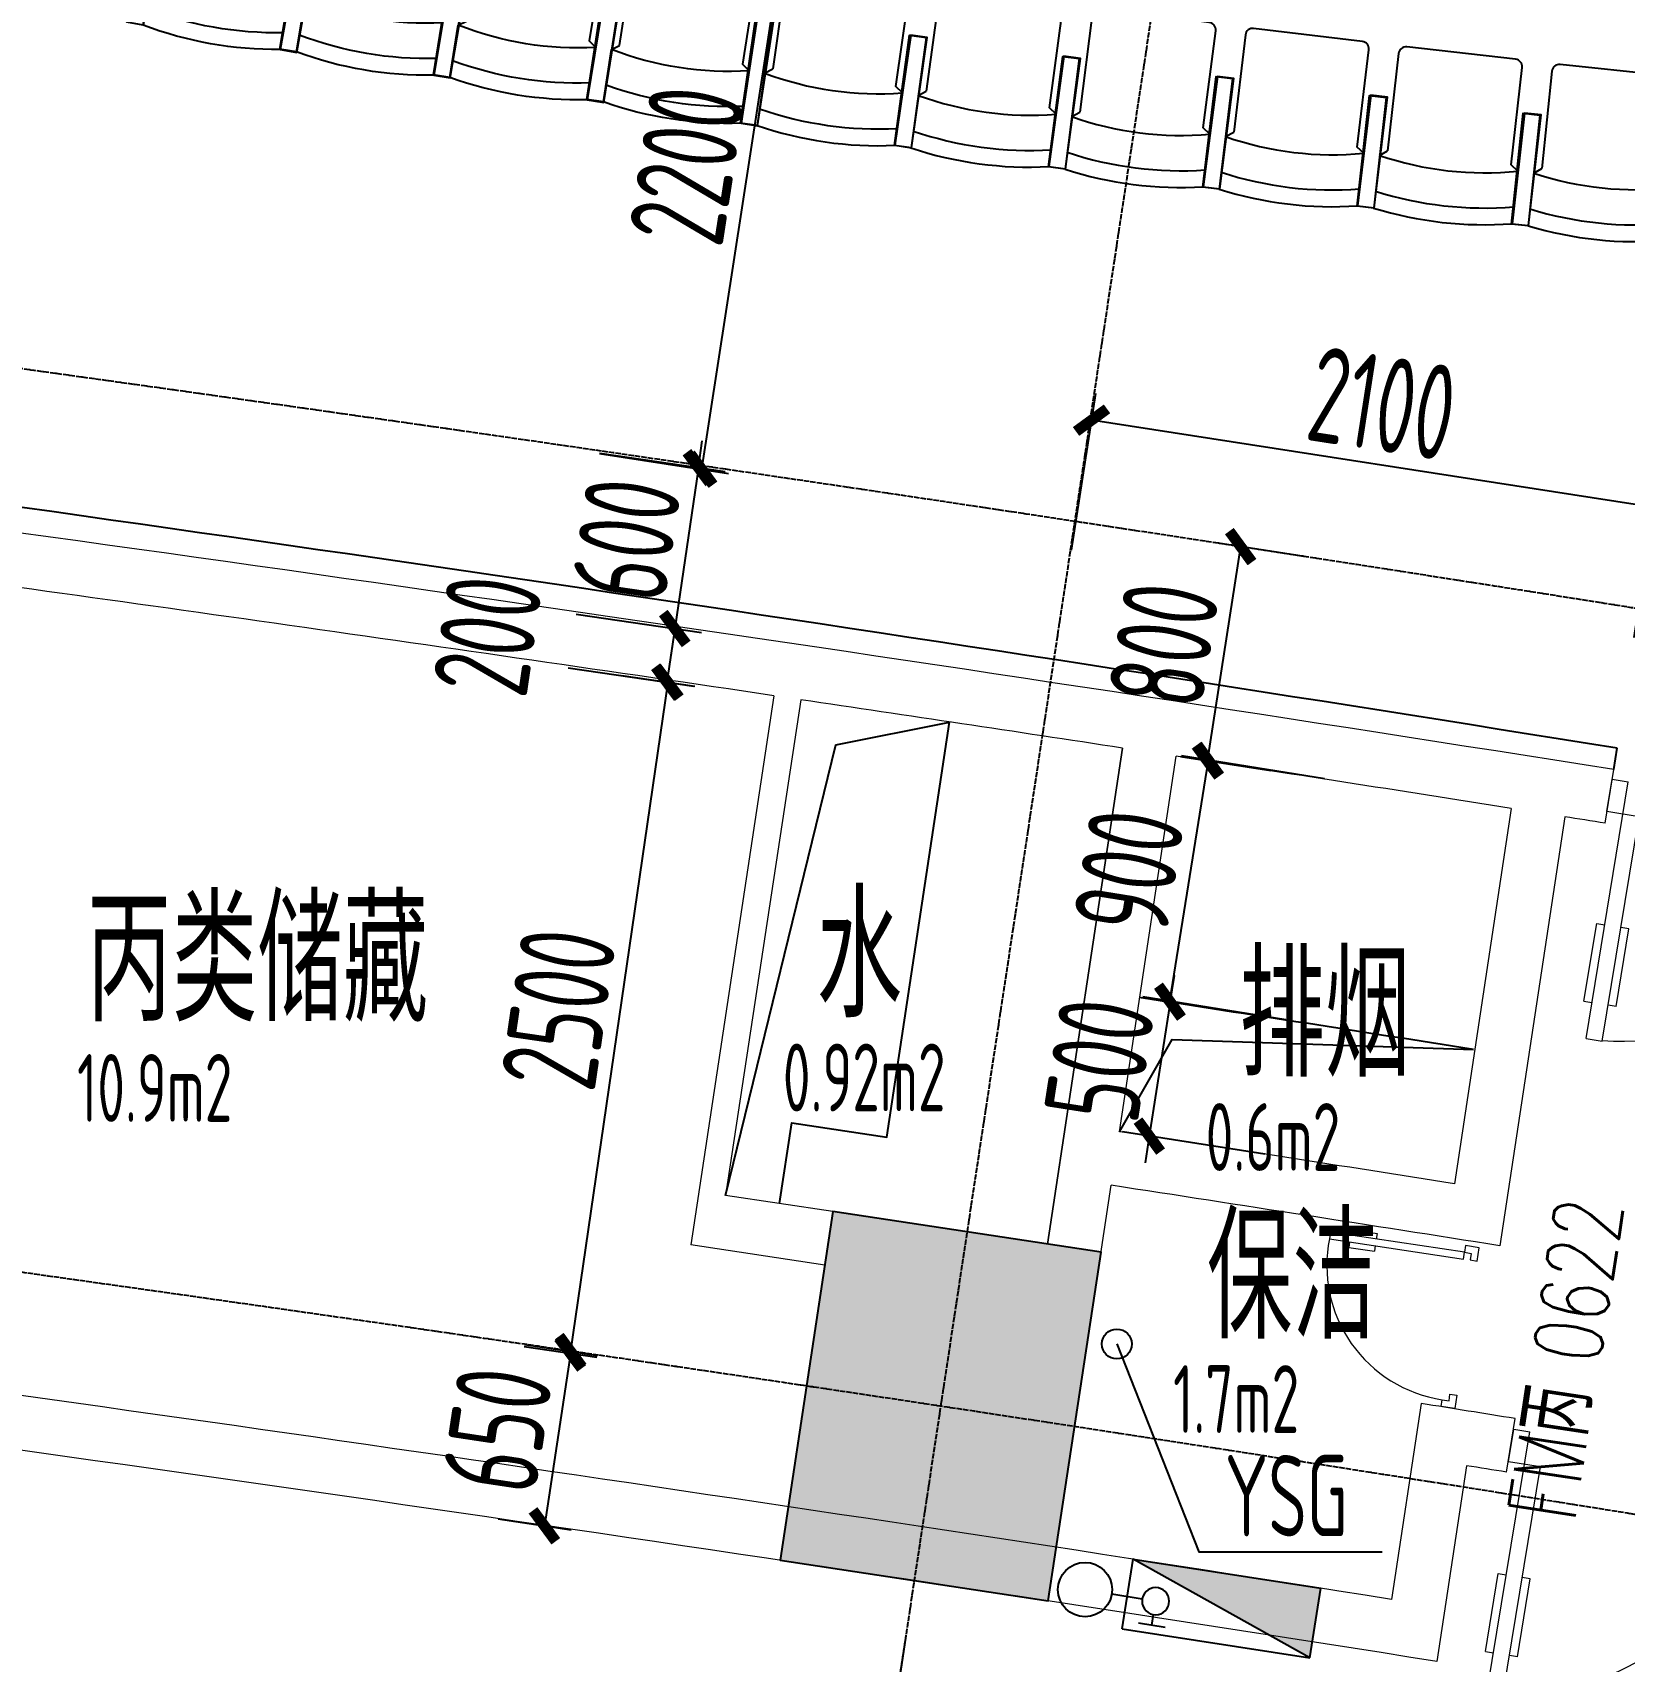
# Model space of a CAD drawing. Header units: millimetres. Extents: x 11515858 to 24947533, y -12784974 to -6116114.
# Drawn here: x 11820442 to 11826310, y -6397714 to -6391707 of the extents above; entities that cross this region are included whole.
import ezdxf
from ezdxf.enums import TextEntityAlignment as Align

# ---------------------------------------------------------------- set-up
doc = ezdxf.new("R2010")
doc.units = ezdxf.units.MM
doc.header["$LTSCALE"] = 10
for name, pattern in [('A2-RG-AXIS$0$CENTER', [2, 1.25, -0.25, 0.25, -0.25]), ('A2-RG-AXIS$0$DOTE', [2.42, 2, -0.2, 0.02, -0.2]), ('A2-RI-F2$0$HIDDEN2', [0.1875, 0.125, -0.0625])]:
    doc.linetypes.add(name, pattern=pattern)
for name, color, linetype in [('A2-RB-F2$0$$34$A-DIMS-100', 1, 'Continuous'), ('A2-RB-F2$0$A-DIMS-100', 1, 'Continuous'), ('A2-RD-F2$0$A-FURN-FIXT', 9, 'Continuous'), ('A2-RD-F2$0$A-STRS', 50, 'Continuous'), ('A2-RG-AXIS$0$A-GRID', 1, 'A2-RG-AXIS$0$CENTER'), ('A2-RI-F2$0$0P-FE-FH-P', 41, 'A2-RI-F2$0$YJdef_FE-FH_LINE_F'), ('A2-RI-F2$0$0P-FE-FH-V', 141, 'Continuous'), ('A2-RI-F2$0$0P-FE-HY', 141, 'Continuous'), ('A2-RI-F2$0$A-FIRE', 30, 'Continuous'), ('A2-RI-F2$0$A-HOLE', 2, 'Continuous'), ('A2-RI-F2$0$A-ROOF-DRAN', 175, 'Continuous'), ('A2-RI-F2$0$A-STRS', 50, 'Continuous'), ('A2-RI-F2$0$A-SYMB-AREA', 4, 'Continuous'), ('A2-RI-F2$0$A-SYMB-DOOR', 4, 'Continuous'), ('A2-RI-F2$0$A-SYMB-NAME', 4, 'Continuous'), ('A2-RI-F2$0$A-SYMB-VOID', 35, 'Continuous'), ('A2-RI-F2$0$an-door', 2, 'Continuous'), ('A2-RI-F2$0$WINDOW_TEXT', 7, 'Continuous'), ('A2-RS-F2$0$A-HATH-GRAY', 8, 'Continuous'), ('A2-RS-F2$0$A-WALL-CONC', 6, 'Continuous')]:
    doc.layers.add(name, color=color, linetype=linetype)
for name, color, linetype, lineweight in [('A2-RI-F2$0$$1$A-WALL', 7, 'Continuous', 5), ('A2-RI-F2$0$A-DOOR', 32, 'Continuous', 5), ('A2-RI-F2$0$A-FLOR-STRS', 2, 'Continuous', 5), ('A2-RI-F2$0$A-WALL', 7, 'Continuous', 5)]:
    doc.layers.add(name, color=color, linetype=linetype, lineweight=lineweight)
doc.styles.add('A2-RB-F2$0$$0$XD2008', font='hzs.shx', dxfattribs={"width": 0.7, "bigfont": 'hztxt.shx'})
doc.styles.add('A2-RB-F2$0$XD2008', font='hzs.shx', dxfattribs={"width": 0.7, "bigfont": 'hztxt.shx'})
doc.styles.add('A2-RI-F2$0$ECADI', font='hzs.shx', dxfattribs={"width": 0.7, "bigfont": 'hztxt.shx'})
doc.styles.add('A2-RI-F2$0$ECADI-TXT', font='simplex.shx', dxfattribs={"bigfont": 'hztxt.shx'})
doc.styles.add('A2-RI-F2$0$hz1', font='hzs.shx', dxfattribs={"width": 0.75, "bigfont": 'hztxt.shx'})
doc.styles.add('A2-RI-F2$0$SIMPLEX', font='simplex.shx', dxfattribs={"width": 0.7})
doc.linetypes.add('A2-RI-F2$0$YJdef_FE-FH_LINE_F', pattern='A,4,-0.2,["F",A2-RI-F2$0$hz1,S=0.2,R=0,X=-0.1,Y=-0.1],-0.1', length=4.3)
doc.dimstyles.new('A2-RB-F2$0$$0$XD100$0', dxfattribs={"dimscale": 100, "dimtxt": 3.5, "dimasz": 1, "dimexe": 1, "dimexo": 2, "dimgap": 0.5, "dimtad": 1, "dimdec": 0, "dimdsep": 46, "dimtxsty": 'A2-RB-F2$0$$0$XD2008', "dimblk1": 'A2-RB-F2$0$$20$_ArchTick', "dimblk2": 'A2-RB-F2$0$$20$_ArchTick', "dimsah": 1, "dimcen": 2.5, "dimclrt": 4, "dimaunit": 1, "dimadec": 0, "dimazin": 0, "dimtfac": 1, "dimtdec": 0, "dimtix": 1, "dimtmove": 2, "dimatfit": 3, "dimfxl": 0, "dimtolj": 1, "dimtzin": 0, "dimarcsym": 0})
doc.dimstyles.new('A2-RB-F2$0$XD100$0', dxfattribs={"dimscale": 100, "dimtxt": 3.5, "dimasz": 1, "dimexe": 1, "dimexo": 2, "dimgap": 0.5, "dimtad": 1, "dimdec": 0, "dimdsep": 46, "dimtxsty": 'A2-RB-F2$0$XD2008', "dimblk1": 'A2-RB-F2$0$_ArchTick', "dimblk2": 'A2-RB-F2$0$_ArchTick', "dimsah": 1, "dimcen": 2.5, "dimclrt": 4, "dimaunit": 1, "dimadec": 0, "dimazin": 0, "dimtfac": 1, "dimtdec": 0, "dimtix": 1, "dimtmove": 1, "dimatfit": 3, "dimfxl": 0, "dimtolj": 1, "dimtzin": 0, "dimarcsym": 0})

# ---------------------------------------------------------------- blocks, each defined once
blk = doc.blocks.new('A2-RB-F2$0$$20$_ArchTick')
at = {"color": 0, "linetype": 'ByBlock', "const_width": 0.4}
blk.add_lwpolyline([(-0.5, -0.5), (0.5, 0.5)], dxfattribs=at)
blk = doc.blocks.new('*D327')
at = {"layer": 'A2-RB-F2$0$$34$A-DIMS-100', "color": 0, "lineweight": -2, "transparency": 16777216}
for p, q in [((11822867.9, -6391085.5), (11823342.8, -6391158.8)), ((11822908.4, -6393317.7), (11823244, -6391143.5)), ((11822532.3, -6393259.7), (11823007.2, -6393333))]:
    blk.add_line(p, q, dxfattribs=at)
at = {"layer": 'Defpoints', "color": 0, "transparency": 16777216}
for p in [(11822670.2, -6391055), (11823244, -6391143.5), (11822334.6, -6393229.1)]:
    blk.add_point(p, dxfattribs=at)
at = {"layer": 'A2-RB-F2$0$$34$A-DIMS-100', "color": 0, "lineweight": -2, "transparency": 16777216, "xscale": 100, "yscale": 100, "zscale": 100}
for p, rotation in [((11823244, -6391143.5), 81.22532202779152), ((11822908.4, -6393317.7), 261.2253220277915)]:
    blk.add_blockref('A2-RB-F2$0$$20$_ArchTick', p, dxfattribs=dict(at, rotation=rotation))
at = {"layer": 'A2-RB-F2$0$$34$A-DIMS-100', "color": 4, "transparency": 16777216, "insert": (11822853.8, -6392196.3), "char_height": 350, "attachment_point": 5, "rotation": 81.22532, "style": 'A2-RB-F2$0$$0$XD2008'}
blk.add_mtext('\\A1;2200', dxfattribs=at)
blk = doc.blocks.new('*D328')
at = {"layer": 'A2-RB-F2$0$$34$A-DIMS-100', "color": 0, "lineweight": -2, "transparency": 16777216}
for p, q in [((11822532.5, -6393258.2), (11822995.1, -6393326)), ((11822896.2, -6393311.5), (11822910.7, -6393212.6)), ((11822896.2, -6393311.5), (11822809.1, -6393904.8)), ((11822445.5, -6393851.4), (11822908.1, -6393919.3)), ((11822809.1, -6393904.8), (11822794.6, -6394003.7))]:
    blk.add_line(p, q, dxfattribs=at)
at = {"layer": 'Defpoints', "color": 0, "transparency": 16777216}
for p in [(11822334.6, -6393229.1), (11822247.6, -6393822.4), (11822809.1, -6393904.8)]:
    blk.add_point(p, dxfattribs=at)
at = {"layer": 'A2-RB-F2$0$$34$A-DIMS-100', "color": 0, "lineweight": -2, "transparency": 16777216, "xscale": 100, "yscale": 100, "zscale": 100}
for p, rotation in [((11822896.2, -6393311.5), 261.6549824691124), ((11822809.1, -6393904.8), 81.65498246911244)]:
    blk.add_blockref('A2-RB-F2$0$$20$_ArchTick', p, dxfattribs=dict(at, rotation=rotation))
at = {"layer": 'A2-RB-F2$0$$34$A-DIMS-100', "color": 4, "transparency": 16777216, "insert": (11822630, -6393575.5), "char_height": 350, "attachment_point": 5, "rotation": 81.65498, "style": 'A2-RB-F2$0$$0$XD2008'}
blk.add_mtext('\\A1;600', dxfattribs=at)
blk = doc.blocks.new('*D329')
at = {"layer": 'A2-RB-F2$0$$34$A-DIMS-100', "color": 0, "lineweight": -2, "transparency": 16777216}
for p, q in [((11822445.4, -6393851.6), (11822908, -6393919.7)), ((11822809.1, -6393905.1), (11822780, -6394103)), ((11822416.3, -6394049.4), (11822878.9, -6394117.5))]:
    blk.add_line(p, q, dxfattribs=at)
at = {"layer": 'Defpoints', "color": 0, "transparency": 16777216}
for p in [(11822247.6, -6393822.4), (11822218.4, -6394020.2), (11822780, -6394103)]:
    blk.add_point(p, dxfattribs=at)
at = {"layer": 'A2-RB-F2$0$$34$A-DIMS-100', "color": 0, "lineweight": -2, "transparency": 16777216, "xscale": 100, "yscale": 100, "zscale": 100}
for p, rotation in [((11822809.1, -6393905.1), 81.61956860206185), ((11822780, -6394103), 261.6195686020619)]:
    blk.add_blockref('A2-RB-F2$0$$20$_ArchTick', p, dxfattribs=dict(at, rotation=rotation))
at = {"layer": 'A2-RB-F2$0$$34$A-DIMS-100', "color": 4, "transparency": 16777216, "insert": (11822119, -6393930.1), "char_height": 350, "attachment_point": 5, "rotation": 81.61957, "style": 'A2-RB-F2$0$$0$XD2008'}
blk.add_mtext('\\A1;200', dxfattribs=at)
blk = doc.blocks.new('*D330')
at = {"layer": 'A2-RB-F2$0$$34$A-DIMS-100', "color": 0, "lineweight": -2, "transparency": 16777216}
for p, q in [((11822783.7, -6394102.9), (11822423.5, -6396576.8)), ((11822614.2, -6394078.2), (11822882.7, -6394117.3)), ((11822253.9, -6396552.1), (11822522.4, -6396591.2))]:
    blk.add_line(p, q, dxfattribs=at)
at = {"layer": 'Defpoints', "color": 0, "transparency": 16777216}
for p in [(11822416.3, -6394049.4), (11822056, -6396523.3), (11822423.5, -6396576.8)]:
    blk.add_point(p, dxfattribs=at)
at = {"layer": 'A2-RB-F2$0$$34$A-DIMS-100', "color": 0, "lineweight": -2, "transparency": 16777216, "xscale": 100, "yscale": 100, "zscale": 100}
for p, rotation in [((11822783.7, -6394102.9), 81.71456871249389), ((11822423.5, -6396576.8), 261.7145687124939)]:
    blk.add_blockref('A2-RB-F2$0$$20$_ArchTick', p, dxfattribs=dict(at, rotation=rotation))
at = {"layer": 'A2-RB-F2$0$$34$A-DIMS-100', "color": 4, "transparency": 16777216, "insert": (11822380.9, -6395307.4), "char_height": 350, "attachment_point": 5, "rotation": 81.71457, "style": 'A2-RB-F2$0$$0$XD2008'}
blk.add_mtext('\\A1;2500', dxfattribs=at)
blk = doc.blocks.new('A2-RB-F2$0$_ArchTick')
at = {"color": 0, "linetype": 'ByBlock', "const_width": 0.4}
blk.add_lwpolyline([(-0.5, -0.5), (0.5, 0.5)], dxfattribs=at)
blk = doc.blocks.new('*D331')
at = {"layer": 'A2-RB-F2$0$A-DIMS-100', "color": 0, "lineweight": -2, "transparency": 16777216}
for p, q in [((11822255, -6396545.2), (11822524.4, -6396585.8)), ((11822425.5, -6396570.9), (11822328.6, -6397213.7)), ((11822158.1, -6397188), (11822427.5, -6397228.6))]:
    blk.add_line(p, q, dxfattribs=at)
at = {"layer": 'Defpoints', "color": 0, "transparency": 16777216}
for p in [(11822057.2, -6396515.4), (11821960.3, -6397158.1), (11822328.6, -6397213.7)]:
    blk.add_point(p, dxfattribs=at)
at = {"layer": 'A2-RB-F2$0$A-DIMS-100', "color": 0, "lineweight": -2, "transparency": 16777216, "xscale": 100, "yscale": 100, "zscale": 100}
for p, rotation in [((11822425.5, -6396570.9), 81.42685275386451), ((11822328.6, -6397213.7), 261.4268527538645)]:
    blk.add_blockref('A2-RB-F2$0$_ArchTick', p, dxfattribs=dict(at, rotation=rotation))
at = {"layer": 'A2-RB-F2$0$A-DIMS-100', "color": 4, "transparency": 16777216, "insert": (11822154.6, -6396858.8), "char_height": 350, "attachment_point": 5, "rotation": 81.42685, "style": 'A2-RB-F2$0$XD2008'}
blk.add_mtext('\\A1;650', dxfattribs=at)
blk = doc.blocks.new('*D684')
at = {"layer": 'A2-RB-F2$0$$34$A-DIMS-100', "color": 0, "lineweight": -2, "transparency": 16777216}
for p, q in [((11824633.9, -6395279.3), (11824776.6, -6394390.7)), ((11825204.7, -6394459.4), (11824677.9, -6394374.8)), ((11825062.1, -6395348), (11824535.2, -6395263.4))]:
    blk.add_line(p, q, dxfattribs=at)
at = {"layer": 'Defpoints', "color": 0, "transparency": 16777216}
for p in [(11824776.6, -6394390.7), (11825402.2, -6394491.1), (11825259.5, -6395379.7)]:
    blk.add_point(p, dxfattribs=at)
at = {"layer": 'A2-RB-F2$0$$34$A-DIMS-100', "color": 0, "lineweight": -2, "transparency": 16777216, "xscale": 100, "yscale": 100, "zscale": 100}
for p, rotation in [((11824776.6, -6394390.7), 80.8780395264371), ((11824633.9, -6395279.3), 260.8780395264371)]:
    blk.add_blockref('A2-RB-F2$0$$20$_ArchTick', p, dxfattribs=dict(at, rotation=rotation))
at = {"layer": 'A2-RB-F2$0$$34$A-DIMS-100', "color": 4, "transparency": 16777216, "insert": (11824483.1, -6394799.3), "char_height": 350, "attachment_point": 5, "rotation": 80.87804, "style": 'A2-RB-F2$0$$0$XD2008'}
blk.add_mtext('\\A1;900', dxfattribs=at)
blk = doc.blocks.new('*D685')
at = {"layer": 'A2-RB-F2$0$$34$A-DIMS-100', "color": 0, "lineweight": -2, "transparency": 16777216}
for p, q in [((11824772.9, -6394393.5), (11824895.5, -6393602.9)), ((11825129.5, -6393639.2), (11824796.7, -6393587.6)), ((11825006.9, -6394429.7), (11824674.1, -6394378.1))]:
    blk.add_line(p, q, dxfattribs=at)
at = {"layer": 'Defpoints', "color": 0, "transparency": 16777216}
for p in [(11824895.5, -6393602.9), (11825327.2, -6393669.9), (11825204.6, -6394460.4)]:
    blk.add_point(p, dxfattribs=at)
at = {"layer": 'A2-RB-F2$0$$34$A-DIMS-100', "color": 0, "lineweight": -2, "transparency": 16777216, "xscale": 100, "yscale": 100, "zscale": 100}
for p, rotation in [((11824895.5, -6393602.9), 81.18560929628919), ((11824772.9, -6394393.5), 261.1856092962892)]:
    blk.add_blockref('A2-RB-F2$0$$20$_ArchTick', p, dxfattribs=dict(at, rotation=rotation))
at = {"layer": 'A2-RB-F2$0$$34$A-DIMS-100', "color": 4, "transparency": 16777216, "insert": (11824611.9, -6393963.7), "char_height": 350, "attachment_point": 5, "rotation": 81.18561, "style": 'A2-RB-F2$0$$0$XD2008'}
blk.add_mtext('\\A1;800', dxfattribs=at)
blk = doc.blocks.new('*D686')
at = {"layer": 'A2-RB-F2$0$$34$A-DIMS-100', "color": 0, "lineweight": -2, "transparency": 16777216}
for p, q in [((11823661, -6397619.2), (11823549.9, -6398351.8)), ((11825589, -6397911.4), (11825477.9, -6398644.1)), ((11825492.9, -6398545.2), (11823564.9, -6398253))]:
    blk.add_line(p, q, dxfattribs=at)
at = {"layer": 'Defpoints', "color": 0, "transparency": 16777216}
for p in [(11823690.9, -6397421.4), (11825618.9, -6397713.7), (11823564.9, -6398253)]:
    blk.add_point(p, dxfattribs=at)
at = {"layer": 'A2-RB-F2$0$$34$A-DIMS-100', "color": 0, "lineweight": -2, "transparency": 16777216, "xscale": 100, "yscale": 100, "zscale": 100}
for p, rotation in [((11823564.9, -6398253), 171.3801980706322), ((11825492.9, -6398545.2), 351.3801980706322)]:
    blk.add_blockref('A2-RB-F2$0$$20$_ArchTick', p, dxfattribs=dict(at, rotation=rotation))
at = {"layer": 'A2-RB-F2$0$$34$A-DIMS-100', "color": 4, "transparency": 16777216, "insert": (11824562.6, -6398176.6), "char_height": 350, "attachment_point": 5, "rotation": 351.3802, "style": 'A2-RB-F2$0$$0$XD2008'}
blk.add_mtext('\\A1;1950', dxfattribs=at)
blk = doc.blocks.new('*D688')
at = {"layer": 'A2-RB-F2$0$$34$A-DIMS-100', "color": 0, "lineweight": -2, "transparency": 16777216}
for p, q in [((11825589, -6397911.4), (11825478, -6398644)), ((11825737.3, -6397933.9), (11825626.3, -6398666.5)), ((11825493, -6398545.1), (11825394.1, -6398530.2)), ((11825493, -6398545.1), (11825641.3, -6398567.6)), ((11825641.3, -6398567.6), (11825740.2, -6398582.6))]:
    blk.add_line(p, q, dxfattribs=at)
at = {"layer": 'Defpoints', "color": 0, "transparency": 16777216}
for p in [(11825618.9, -6397713.7), (11825767.2, -6397736.2), (11825641.3, -6398567.6)]:
    blk.add_point(p, dxfattribs=at)
at = {"layer": 'A2-RB-F2$0$$34$A-DIMS-100', "color": 0, "lineweight": -2, "transparency": 16777216, "xscale": 100, "yscale": 100, "zscale": 100}
for p, rotation in [((11825493, -6398545.1), 351.3853323590894), ((11825641.3, -6398567.6), 171.3853323590894)]:
    blk.add_blockref('A2-RB-F2$0$$20$_ArchTick', p, dxfattribs=dict(at, rotation=rotation))
at = {"layer": 'A2-RB-F2$0$$34$A-DIMS-100', "color": 4, "transparency": 16777216, "insert": (11825600.8, -6398333.9), "char_height": 350, "attachment_point": 5, "rotation": 351.38533, "style": 'A2-RB-F2$0$$0$XD2008'}
blk.add_mtext('\\A1;150', dxfattribs=at)
blk = doc.blocks.new('*D690')
at = {"layer": 'A2-RB-F2$0$$34$A-DIMS-100', "color": 0, "lineweight": -2, "transparency": 16777216}
for p, q in [((11824635.6, -6395282.6), (11824650.9, -6395183.8)), ((11825061.9, -6395349), (11824536.8, -6395267.2)), ((11824635.6, -6395282.6), (11824558.6, -6395776.6)), ((11824985, -6395843), (11824459.8, -6395761.2)), ((11824558.6, -6395776.6), (11824543.2, -6395875.4))]:
    blk.add_line(p, q, dxfattribs=at)
at = {"layer": 'Defpoints', "color": 0, "transparency": 16777216}
for p in [(11825259.5, -6395379.7), (11824558.6, -6395776.6), (11825182.6, -6395873.8)]:
    blk.add_point(p, dxfattribs=at)
at = {"layer": 'A2-RB-F2$0$$34$A-DIMS-100', "color": 0, "lineweight": -2, "transparency": 16777216, "xscale": 100, "yscale": 100, "zscale": 100}
for p, rotation in [((11824635.6, -6395282.6), 261.1490172906729), ((11824558.6, -6395776.6), 81.14901729067287)]:
    blk.add_blockref('A2-RB-F2$0$$20$_ArchTick', p, dxfattribs=dict(at, rotation=rotation))
at = {"layer": 'A2-RB-F2$0$$34$A-DIMS-100', "color": 4, "transparency": 16777216, "insert": (11824374.8, -6395495), "char_height": 350, "attachment_point": 5, "rotation": 81.14902, "style": 'A2-RB-F2$0$$0$XD2008'}
blk.add_mtext('\\A1;500', dxfattribs=at)
blk = doc.blocks.new('*D116')
at = {"layer": 'A2-RB-F2$0$$34$A-DIMS-100', "color": 0, "lineweight": -2, "ltscale": 3, "transparency": 16777216}
for p, q in [((11824271.2, -6393616.5), (11824360.9, -6393037.8)), ((11826420.5, -6393458.5), (11824345.6, -6393136.7)), ((11826346.1, -6393938.3), (11826435.8, -6393359.6))]:
    blk.add_line(p, q, dxfattribs=at)
at = {"layer": 'Defpoints', "color": 0, "ltscale": 3, "transparency": 16777216}
for p in [(11824345.6, -6393136.7), (11824240.5, -6393814.1), (11826315.4, -6394135.9)]:
    blk.add_point(p, dxfattribs=at)
at = {"layer": 'A2-RB-F2$0$$34$A-DIMS-100', "color": 0, "lineweight": -2, "ltscale": 3, "transparency": 16777216, "xscale": 100, "yscale": 100, "zscale": 100}
for p, rotation in [((11824345.6, -6393136.7), 171.1841371207954), ((11826420.5, -6393458.5), 351.1841371207954)]:
    blk.add_blockref('A2-RB-F2$0$$20$_ArchTick', p, dxfattribs=dict(at, rotation=rotation))
at = {"layer": 'A2-RB-F2$0$$34$A-DIMS-100', "color": 4, "ltscale": 3, "transparency": 16777216, "insert": (11825417.5, -6393075.2), "char_height": 350, "attachment_point": 5, "rotation": 351.18414, "style": 'A2-RB-F2$0$$0$XD2008'}
blk.add_mtext('\\A1;2100', dxfattribs=at)
blk = doc.blocks.new('A2-RD-F2$0$LEC-SEAT')
for p, q in [((-21, -0.88), (-21, -8.02)), ((-21, -8.02), (-20, -8.74)), ((-20, -8.74), (-20, -21.94)), ((-2.25, -8.02), (-3.25, -8.74)), ((-3.25, -21.94), (-3.25, -8.74)), ((-19, -22.94), (-4.25, -22.94))]:
    blk.add_line(p, q)
for points in [[(-21, -0.88), (-23.25, -0.88), (-23.25, -15.88), (-21, -15.88)], [(-2.25, -0.88), (0, -0.88), (0, -15.88), (-2.25, -15.88)]]:
    blk.add_lwpolyline(points, close=True)
for centre, radius, start, end in [((-11.62, -50.6), 50.6, 79.3218, 100.6782), ((-11.62, -50.64), 48.39, 78.8293, 101.1707), ((-11.62, -50.78), 43.78, 77.6351, 102.3649), ((-19, -21.94), 1, 180, 270), ((-4.25, -21.94), 1, 270, 360)]:
    blk.add_arc(centre, radius, start, end)
blk = doc.blocks.new('A2-RD-F2')
at = {"layer": 'A2-RD-F2$0$A-STRS', "linetype": 'Continuous'}
blk.add_arc((11835499, -6308981.5), 83070, 256.115926, 266.270148, dxfattribs=at)
at = {"layer": 'A2-RD-F2$0$A-FURN-FIXT', "linetype": 'Continuous'}
for p, xscale, yscale, zscale, rotation in [((11821411.4, -6391804.2), -27.37254901960838, 27.37254901960838, 27.37254901960838, 169.9441263773487), ((11821977.1, -6391898.5), -27.3725490196083, 27.3725490196083, 27.37254901960838, 170.3741263773487), ((11822543.5, -6391988.6), -27.37254901960842, 27.37254901960842, 27.37254901960838, 170.8041263773486), ((11823110.6, -6392074.5), -27.37254901960825, 27.37254901960825, 27.37254901960838, 171.2341263773486), ((11823048.4, -6392065.3), 27.37254901960805, 27.37254901960805, 27.37254901960805, 171.8389796725835), ((11823615.9, -6392148.2), 27.37254901960839, 27.37254901960839, 27.37254901960839, 172.2689796725834), ((11824184, -6392226.9), 27.37254901960835, 27.37254901960835, 27.37254901960835, 172.6989796725835), ((11824752.7, -6392301.4), 27.3725490196079, 27.3725490196079, 27.3725490196079, 173.1289796725836), ((11825321.9, -6392371.5), 27.37254901960839, 27.37254901960839, 27.37254901960839, 173.5589796725835), ((11825891.6, -6392437.4), 27.37254901960829, 27.37254901960829, 27.37254901960829, 173.9889796725834)]:
    blk.add_blockref('A2-RD-F2$0$LEC-SEAT', p, dxfattribs=dict(at, xscale=xscale, yscale=yscale, zscale=zscale, rotation=rotation))
blk = doc.blocks.new('A2-RG-AXIS')
at = {"layer": 'A2-RG-AXIS$0$A-GRID', "linetype": 'A2-RG-AXIS$0$DOTE'}
blk.add_line((11827609, -6371560.4), (11821587.2, -6411306.8), dxfattribs=at)
for radius in [308700, 304100, 300800]:
    blk.add_arc((11778730.7, -6694178.7), radius, 75.589285, 95.407644, dxfattribs=at)
blk = doc.blocks.new('A2-RS-F2')
at = {"layer": 'A2-RS-F2$0$A-HATH-GRAY', "ltscale": 3}
h = blk.add_hatch(color=256, dxfattribs=at)
h.paths.add_polyline_path([(11780370.9, -6378132.8), (11781370.9, -6378139.6), (11781379.7, -6376839.6), (11780379.7, -6376832.8)])
h.paths.add_polyline_path([(11771295.3, -6378216.2), (11772295, -6378194.3), (11772266.5, -6376894.6), (11771266.7, -6376916.1)])
h.paths.add_polyline_path([(11789445.2, -6378310.2), (11790444.5, -6378345.7), (11790490.7, -6377046.5), (11789491.3, -6377010.6)])
h.paths.add_polyline_path([(11794061, -6377995.6), (11794659.8, -6378034.1), (11794711.1, -6377235.6), (11794112.3, -6377197.1)])
h.paths.add_polyline_path([(11762225.8, -6378560), (11763224.5, -6378509.3), (11763158.6, -6377210.6), (11762159.9, -6377261.3)])
h.paths.add_polyline_path([(11756053.8, -6378846.4), (11756851.3, -6378782.9), (11756756.1, -6377586.7), (11755958.6, -6377650.1)])
h.paths.add_polyline_path([(11801644.4, -6378461.8), (11802243.1, -6378500.3), (11802294.5, -6377701.9), (11801695.7, -6377663.4)])
h.paths.add_polyline_path([(11751557.2, -6379698.1), (11752354.6, -6379634.6), (11752219.8, -6377940), (11751422.4, -6378003.4)])
h.paths.add_polyline_path([(11807663.9, -6379405.7), (11808460.5, -6379479.9), (11808571.8, -6378285.1), (11807775.3, -6378210.6)])
h.paths.add_polyline_path([(11816584.8, -6380403.2), (11817577.3, -6380525.1), (11817735.8, -6379234.7), (11816743.2, -6379112.9)])
h.paths.add_polyline_path([(11825579.4, -6381618.6), (11826568.2, -6381768.4), (11826762.9, -6380483.1), (11825774.2, -6380333.3)])
h.paths.add_polyline_path([(11793833.2, -6381538.6), (11794432, -6381577.1), (11794483.3, -6380778.7), (11793884.5, -6380740.2)])
h.paths.add_polyline_path([(11801416.6, -6382004.6), (11802015.3, -6382043.1), (11802066.7, -6381244.7), (11801467.9, -6381206.2)])
h.paths.add_polyline_path([(11834536.4, -6383084.9), (11835520.4, -6383263), (11835752, -6381983.8), (11834767.9, -6381805.7)])
h.paths.add_polyline_path([(11843441.7, -6384836.8), (11844420.2, -6385043.1), (11844688.3, -6383771), (11843709.9, -6383564.7)])
h.paths.add_polyline_path([(11849706.8, -6386047.7), (11850486.4, -6386227.4), (11850720.8, -6385255.2), (11849941.2, -6385075.5)])
h.paths.add_polyline_path([(11756691.3, -6386871.4), (11757488.6, -6386806.1), (11757394.5, -6385611.6), (11756597, -6385675)])
h.paths.add_polyline_path([(11752175.7, -6387473.6), (11752973.2, -6387410.2), (11752838.4, -6385715.5), (11752040.9, -6385779)])
h.paths.add_polyline_path([(11854131.9, -6387106.5), (11854911.5, -6387286.2), (11855145.9, -6386314), (11854366.3, -6386134.3)])
h.paths.add_polyline_path([(11793236.4, -6390820.6), (11793835.2, -6390859), (11793886.5, -6390060.7), (11793287.7, -6390022.2)])
h.paths.add_polyline_path([(11800819.8, -6391285.9), (11801418.6, -6391324.4), (11801469.9, -6390525.9), (11800871.2, -6390487.4)])
h.paths.add_polyline_path([(11847832.2, -6393825.3), (11848611.8, -6394005), (11848846.2, -6393032.8), (11848066.6, -6392853.1)])
h.paths.add_polyline_path([(11780263.2, -6394032.4), (11781263.2, -6394039.2), (11781272, -6392739.2), (11780272, -6392732.1)])
h.paths.add_polyline_path([(11771644.2, -6394112.4), (11772644, -6394090.4), (11772615.4, -6392790.7), (11771615.7, -6392812.3)])
h.paths.add_polyline_path([(11788881, -6394200.2), (11789880.4, -6394235.7), (11789926.5, -6392936.5), (11788927.1, -6392900.6)])
h.paths.add_polyline_path([(11793008.6, -6394363.6), (11793607.4, -6394402.1), (11793658.7, -6393603.7), (11793059.9, -6393565.2)])
h.paths.add_polyline_path([(11763031, -6394439.6), (11764029.7, -6394388.9), (11763963.9, -6393090.2), (11762965.1, -6393140.9)])
h.paths.add_polyline_path([(11757322.6, -6394796.6), (11758120, -6394731.3), (11758024.9, -6393536.9), (11757227.5, -6393600.3)])
h.paths.add_polyline_path([(11800592, -6394828.7), (11801190.8, -6394867.2), (11801242.1, -6394068.8), (11800643.4, -6394030.3)])
h.paths.add_polyline_path([(11852257.4, -6394883.9), (11853037, -6395063.6), (11853271.3, -6394091.4), (11852491.7, -6393911.7)])
h.paths.add_polyline_path([(11752786.3, -6395149.5), (11753583.8, -6395086), (11753449, -6393391.4), (11752651.5, -6393454.8)])
h.paths.add_polyline_path([(11806188.5, -6395237.1), (11806985.1, -6395311.3), (11807096.4, -6394116.5), (11806299.9, -6394042)])
h.paths.add_polyline_path([(11814655.7, -6396186), (11815648.4, -6396307.3), (11815806.1, -6395016.9), (11814813.5, -6394895.6)])
h.paths.add_polyline_path([(11823197.5, -6397340.4), (11824186.2, -6397490.2), (11824381, -6396204.9), (11823392.2, -6396055.1)])
h.paths.add_polyline_path([(11831681.6, -6398728.6), (11832663, -6398920.7), (11832912.6, -6397644.9), (11831931.2, -6397452.8)])
h.paths.add_polyline_path([(11840164, -6400382.5), (11841142.5, -6400588.8), (11841410.7, -6399316.8), (11840432.2, -6399110.5)])
edge = h.paths.add_edge_path()
edge.add_arc((11772285.6, -6400549.4), 450, 0, 360)
edge = h.paths.add_edge_path()
edge.add_arc((11789151.8, -6400663.7), 450, 0, 360)
edge = h.paths.add_edge_path()
edge.add_arc((11763857, -6400855.6), 450, 0, 360)
h.paths.add_polyline_path([(11845945.9, -6401651.6), (11846725.5, -6401831.2), (11846959.8, -6400859), (11846180.2, -6400679.3)])
edge = h.paths.add_edge_path()
edge.add_arc((11797575.5, -6401083.9), 450, 0, 360)
edge = h.paths.add_edge_path()
edge.add_arc((11755440.6, -6401403.6), 450.5, 0, 360)
edge = h.paths.add_edge_path()
edge.add_arc((11805983.7, -6401745.9), 450, 0, 360)
h.paths.add_polyline_path([(11850371.1, -6402710), (11851150.7, -6402889.7), (11851385, -6401917.5), (11850605.5, -6401737.8)])
edge = h.paths.add_edge_path()
edge.add_arc((11814369.4, -6402649), 450, 0, 360)
edge = h.paths.add_edge_path()
edge.add_arc((11822725.7, -6403792.5), 450, 0, 360)
edge = h.paths.add_edge_path()
edge.add_arc((11831045.7, -6405175.5), 450, 0, 360)
edge = h.paths.add_edge_path()
edge.add_arc((11839322.6, -6406796.9), 450.5, 0, 360)
edge = h.paths.add_edge_path()
edge.add_arc((11847549.5, -6408655.2), 450.5, 0, 360)
edge = h.paths.add_edge_path()
edge.add_arc((11780719.1, -6400485.4), 450, 0, 360)
at = {"layer": 'A2-RS-F2$0$A-WALL-CONC'}
blk.add_3dface([(11823197.5, -6397340.4), (11824186.2, -6397490.2), (11824381, -6396204.9), (11823392.2, -6396055.1)], dxfattribs=at)
blk = doc.blocks.new('A2-RI-F2$0$$DorLib2D$00000011')
for p, q in [((-0.4667, 0.4709), (-0.4667, -0.0625)), ((-0.4667, 0.4709), (-0.4333, 0.4709)), ((-0.4333, 0.4709), (-0.4333, 0.0042)), ((0.4333, 0.4709), (0.4333, 0.0042)), ((0.4667, 0.4709), (0.4333, 0.4709)), ((0.4667, 0.4709), (0.4667, -0.0625)), ((-0.4833, 0.3962), (-0.4667, 0.3962)), ((-0.4167, 0.3962), (-0.4333, 0.3962)), ((0.4167, 0.3962), (0.4333, 0.3962)), ((0.4833, 0.3962), (0.4667, 0.3962)), ((-0.4833, 0.2346), (-0.4667, 0.2346)), ((-0.4167, 0.2346), (-0.4333, 0.2346)), ((0.4167, 0.2346), (0.4333, 0.2346)), ((0.4833, 0.2346), (0.4667, 0.2346)), ((-0.5, 0.0042), (-0.4333, 0.0042)), ((-0.5, 0.0042), (-0.5, -0.0625)), ((0.5, 0.0042), (0.4333, 0.0042)), ((0.5, 0.0042), (0.5, -0.0625)), ((-0.5, -0.0625), (-0.4667, -0.0625)), ((0.5, -0.0625), (0.4667, -0.0625))]:
    blk.add_line(p, q)
at = {"lineweight": 13}
for p, q in [((-0.4833, 0.3962), (-0.4833, 0.2346)), ((-0.4167, 0.3962), (-0.4167, 0.2346)), ((0.4167, 0.3962), (0.4167, 0.2346)), ((0.4833, 0.3962), (0.4833, 0.2346))]:
    blk.add_line(p, q, dxfattribs=at)
for centre, start, end in [((-0.4667, 0.0042), 0, 85.904), ((0.4667, 0.0042), 94.096, 180)]:
    blk.add_arc(centre, 0.4667, start, end, dxfattribs=at)
blk = doc.blocks.new('A2-RI-F2$0$door-doublewing')
at = {"layer": 'A2-RI-F2$0$A-DOOR', "color": 4, "xscale": -0.9999999999999998, "rotation": 180}
blk.add_blockref('A2-RI-F2$0$$DorLib2D$00000011', (0, -0.0291), dxfattribs=at)
at = {"layer": 'A2-RI-F2$0$WINDOW_TEXT', "style": 'A2-RI-F2$0$SIMPLEX', "flags": 9}
blk.add_attdef('A', text='', height=1, dxfattribs=at).set_placement((0, 1.5), align=Align.MIDDLE)
blk = doc.blocks.new('A2-RI-F2$0$5erhfh')
at = {"layer": 'A2-RI-F2$0$A-SYMB-AREA', "style": 'A2-RI-F2$0$ECADI', "width": 0.7}
blk.add_attdef('340M2', text='', height=2.5, dxfattribs=at).set_placement((0, 1.25), align=Align.MIDDLE_LEFT)
at = {"layer": 'A2-RI-F2$0$A-SYMB-NAME', "style": 'A2-RI-F2$0$ECADI', "width": 0.7}
blk.add_attdef('CHINESENAME', (-12.292, 3.087), '', height=4.5, dxfattribs=at)
blk = doc.blocks.new('A2-RI-F2$0$door-1000')
for p, q in [((0.649, 0.647), (0.708, 0.706)), ((0.708, 0.706), (0.708, 0.706)), ((0.708, 0.706), (0.767, 0.647)), ((0.679, 0.618), (0.649, 0.647)), ((0.708, 0.647), (0.679, 0.618)), ((0.738, 0.617), (0.708, 0.647)), ((0.767, 0.647), (0.738, 0.617)), ((0.059, 0.059), (0, 0)), ((0, 0), (0.059, -0.059)), ((0, 0), (0, 0)), ((0.088, 0.029), (0.059, 0.059)), ((0.059, 0), (0.088, 0.029)), ((0.088, -0.03), (0.059, 0)), ((0.059, -0.059), (0.088, -0.03)), ((0.118, 0), (0.088, -0.03)), ((0.088, -0.03), (0.677, -0.62)), ((0.706, -0.59), (0.118, 0)), ((0.505, -0.389), (0.53, -0.364)), ((0.451, -0.443), (0.476, -0.418)), ((0.618, -0.502), (0.643, -0.477)), ((0.564, -0.557), (0.589, -0.532)), ((0.677, -0.62), (0.706, -0.59))]:
    blk.add_line(p, q)
at = {"lineweight": 13}
for p, q in [((0.643, -0.477), (0.53, -0.364)), ((0.564, -0.557), (0.451, -0.443))]:
    blk.add_line(p, q, dxfattribs=at)
blk.add_arc((0.148, 0.028), 0.833, 312.035, 44.9727, dxfattribs=at)
blk = doc.blocks.new('A2-RI-F2$0$ECADI-TAG-DOOR')
blk = doc.blocks.new('A2-RI-F2$0$A$C6F954C98')
at = {"extrusion": (0, 0, -1)}
blk.add_hatch(color=256, dxfattribs=at).paths.add_polyline_path([(-260, 700), (0, 0), (0, 700)])
for p, q in [((260, 700), (0, 700)), ((0, 0), (0, 700)), ((260, 700), (0, 0)), ((260, 0), (260, 700)), ((230.7, 155.9, 0), (230.7, 55.9, 0)), ((230.7, 105.9, 0), (190.7, 105.9, 0)), ((260, 0), (0, 0))]:
    blk.add_line(p, q, dxfattribs=at)
blk.add_circle((-140.7, 105.9, 0), 50, dxfattribs=at)
blk = doc.blocks.new('A2-RI-F2$0$ysg')
at = {"layer": 'A2-RI-F2$0$A-ROOF-DRAN'}
blk.add_lwpolyline([(73089.7, -24502.9), (73391.8, -25268.7), (74067.9, -25268.7)], dxfattribs=at)
blk.add_circle((73089.7, -24502.9), 55, dxfattribs=at)
ref = blk.add_blockref('A2-RI-F2$0$5erhfh', (74716.3, -25520.9), dxfattribs=dict(at, xscale=100, yscale=100, zscale=100))
ref.add_attrib('CHINESENAME', 'YSG', (73487.1, -25212.2), dxfattribs={"layer": 'A2-RI-F2$0$A-SYMB-NAME', "height": 300, "style": 'A2-RI-F2$0$ECADI', "width": 0.7})
blk = doc.blocks.new('A2-RB-F2')
at = {"layer": 'A2-RB-F2$0$$34$A-DIMS-100'}
for p1, p2, distance, picture, middle in [((11822334.6, -6393229.1), (11822670.2, -6391055), -580.6, '*D327', (11822853.8, -6392196.3)), ((11822334.6, -6393229.1), (11822247.6, -6393822.4), 567.6, '*D328', (11822630, -6393575.5)), ((11825204.6, -6394460.4), (11825327.2, -6393669.9), 436.8, '*D685', (11824611.9, -6393963.7)), ((11822416.3, -6394049.4), (11822056, -6396523.3), 371.3, '*D330', (11822380.9, -6395307.4)), ((11825259.5, -6395379.7), (11825402.2, -6394491.1), 633.6, '*D684', (11824483.1, -6394799.3)), ((11825259.5, -6395379.7), (11825182.6, -6395873.8), -631.5, '*D690', (11824374.8, -6395495)), ((11825618.9, -6397713.7), (11823690.9, -6397421.4), 841, '*D686', (11824562.6, -6398176.6)), ((11825618.9, -6397713.7), (11825767.2, -6397736.2), -840.9, '*D688', (11825600.8, -6398333.9))]:
    dim = blk.add_aligned_dim(p1=p1, p2=p2, distance=distance, dimstyle='A2-RB-F2$0$$0$XD100$0', dxfattribs=at)
    dim.commit()
    dim.dimension.update_dxf_attribs({"geometry": picture, "text_midpoint": middle})
at = {"layer": 'A2-RB-F2$0$$34$A-DIMS-100', "ltscale": 3}
dim = blk.add_aligned_dim(p1=(11826315.4, -6394135.9), p2=(11824240.5, -6393814.1), distance=-685.5, dimstyle='A2-RB-F2$0$$0$XD100$0', dxfattribs=at)
dim.commit()
dim.dimension.update_dxf_attribs({"geometry": '*D116', "text_midpoint": (11825417.5, -6393075.2)})
at = {"layer": 'A2-RB-F2$0$$34$A-DIMS-100'}
dim = blk.add_linear_dim(base=(11822780, -6394103), p1=(11822247.6, -6393822.4), p2=(11822218.4, -6394020.2), angle=261.61957, dimstyle='A2-RB-F2$0$$0$XD100$0', dxfattribs=at)
dim.commit()
dim.dimension.update_dxf_attribs({"geometry": '*D329', "text_midpoint": (11822119, -6393930.1), "dimtype": 129})
at = {"layer": 'A2-RB-F2$0$A-DIMS-100'}
dim = blk.add_linear_dim(base=(11822328.6, -6397213.7), p1=(11822057.2, -6396515.4), p2=(11821960.3, -6397158.1), angle=261.42685, dimstyle='A2-RB-F2$0$XD100$0', dxfattribs=at)
dim.commit()
dim.dimension.update_dxf_attribs({"geometry": '*D331', "text_midpoint": (11822377.1, -6396892.3), "dimtype": 129})
blk = doc.blocks.new('A2-RI-F2')
at = {"layer": 'A2-RI-F2$0$$1$A-WALL'}
for radius, start, end in [(301900, 81.052792, 81.290023), (301700, 81.014588, 81.28996)]:
    blk.add_arc((11778730.7, -6694178.7), radius, start, end, dxfattribs=at)
at = {"layer": 'A2-RI-F2$0$0P-FE-FH-P'}
blk.add_line((11824420.2, -6397465, 0), (11824532.5, -6397483.5, 0), dxfattribs=at)
at = {"layer": 'A2-RI-F2$0$0P-FE-FH-V'}
blk.add_circle((11824321.6, -6397448.7, 0), 100, dxfattribs=at)
at = {"layer": 'A2-RI-F2$0$A-FIRE', "color": 20, "linetype": 'A2-RI-F2$0$HIDDEN2', "ltscale": 5, "true_color": 0xf92306, "const_width": 150}
blk.add_lwpolyline([(11806586.8, -6395274.2), (11806378.1, -6397514.2, -0.014814), (11821261.2, -6399310), (11820563.6, -6404029.4)], format="xyb", dxfattribs=at)
at = {"layer": 'A2-RI-F2$0$A-HOLE', "ltscale": 500}
blk.add_lwpolyline([(11823194.9, -6396025.2), (11823240.3, -6395727.9), (11823590.5, -6395780.8), (11823821.7, -6394249.8)], dxfattribs=at)
blk.add_arc((11778730.7, -6694178.7), 302400, 81.054327, 81.290463, dxfattribs=at)
at = {"layer": 'A2-RI-F2$0$A-SYMB-VOID', "ltscale": 500}
for points in [[(11822996.8, -6395995.2), (11823402.6, -6394334), (11823821.7, -6394249.8)], [(11824448.3, -6395760.4), (11824643.2, -6395420.5), (11825753.3, -6395457)]]:
    blk.add_lwpolyline(points, dxfattribs=at)
at = {"layer": 'A2-RI-F2$0$A-WALL'}
for p, q in [((11823174.8, -6394152.7), (11822867.9, -6396177.9)), ((11823273.7, -6394167.4), (11822996.8, -6395995.2)), ((11824183.2, -6396174.9), (11824460.3, -6394345.9)), ((11824460.3, -6394345.9), (11824183.2, -6396174.9)), ((11824448.3, -6395760.4), (11824658, -6394376.2)), ((11826238.8, -6394622.6), (11826270.6, -6394425.1)), ((11825893.2, -6394568), (11825683.5, -6395952.2)), ((11826090.8, -6394599.2), (11825851.1, -6396181.1)), ((11824216.1, -6397292.9), (11824418.4, -6395958.1)), ((11823392.2, -6396055.1), (11822996.8, -6395995.2)), ((11823362.3, -6396252.8), (11822867.9, -6396177.9)), ((11825560.8, -6396762.5), (11825451.3, -6397484.8)), ((11825875.7, -6397015.5), (11825907.5, -6396818)), ((11825728.3, -6396991.9), (11825618.9, -6397713.7))]:
    blk.add_line(p, q, dxfattribs=at)
for centre, radius, start, end in [((11778730.7, -6694178.7), 303500, 80.988147, 82.318278), ((11778730.7, -6694178.7), 303300, 81.573826, 82.255791), ((11778730.7, -6694178.7), 303300, 81.328245, 81.554935), ((11778730.7, -6694178.7), 303300, 81.054326, 81.290463), ((11778730.7, -6694178.7), 303300, 80.98824, 81.016544), ((11778730.7, -6694178.6), 300349.9, 81.051076, 82.248184), ((11778730.7, -6694178.6), 300149.9, 81.012675, 82.285844), ((11778078.7, -6693639.4), 300650, 80.846227, 80.913151), ((11778078.7, -6693639.4), 300450, 80.846225, 80.874695)]:
    blk.add_arc(centre, radius, start, end, dxfattribs=at)
at = {"layer": 'A2-RI-F2$0$an-door'}
blk.add_line((11826270.6, -6394425.2), (11826283.3, -6394346.5), dxfattribs=at)
blk.add_arc((11778093.7, -6693540.5), 303050, 80.850252, 82.182742, dxfattribs=at)
for name, p in [('A2-RS-F2', (0, 0)), ('A2-RI-F2$0$ysg', (11751349.3, -6372040.3))]:
    blk.add_blockref(name, p)
ref = blk.add_blockref('A2-RI-F2$0$5erhfh', (11821869.5, -6395662.6), dxfattribs=dict(xscale=100, yscale=100, zscale=100))
ref.add_attrib('340M2', '10.9m2', (11820605.6, -6395724), dxfattribs={"layer": 'A2-RI-F2$0$A-SYMB-AREA', "height": 250, "style": 'A2-RI-F2$0$ECADI', "width": 0.7})
ref.add_attrib('CHINESENAME', '丙类储藏', (11820640.3, -6395353.8), dxfattribs={"layer": 'A2-RI-F2$0$A-SYMB-NAME', "height": 450, "style": 'A2-RI-F2$0$ECADI', "width": 0.7})
ref = blk.add_blockref('A2-RI-F2$0$5erhfh', (11824835.8, -6396452.4), dxfattribs=dict(xscale=100, yscale=100, zscale=100))
ref.add_attrib('340M2', '0.92m2', (11823207.6, -6395685.5), dxfattribs={"layer": 'A2-RI-F2$0$A-SYMB-AREA', "height": 250, "style": 'A2-RI-F2$0$ECADI', "width": 0.7})
ref.add_attrib('CHINESENAME', '水', (11823332.2, -6395337.8), dxfattribs={"layer": 'A2-RI-F2$0$A-SYMB-NAME', "height": 450, "style": 'A2-RI-F2$0$ECADI', "width": 0.7})
ref = blk.add_blockref('A2-RI-F2$0$5erhfh', (11826394.5, -6396671.8), dxfattribs=dict(xscale=100, yscale=100, zscale=100))
ref.add_attrib('340M2', '0.6m2', (11824766.3, -6395904.9), dxfattribs={"layer": 'A2-RI-F2$0$A-SYMB-AREA', "height": 250, "style": 'A2-RI-F2$0$ECADI', "width": 0.7})
ref.add_attrib('CHINESENAME', '排烟', (11824890.9, -6395557.2), dxfattribs={"layer": 'A2-RI-F2$0$A-SYMB-NAME', "height": 450, "style": 'A2-RI-F2$0$ECADI', "width": 0.7})
ref = blk.add_blockref('A2-RI-F2$0$5erhfh', (11826274.4, -6397638.2), dxfattribs=dict(xscale=100, yscale=100, zscale=100))
ref.add_attrib('340M2', '1.7m2', (11824646.2, -6396871.2), dxfattribs={"layer": 'A2-RI-F2$0$A-SYMB-AREA', "height": 250, "style": 'A2-RI-F2$0$ECADI', "width": 0.7})
ref.add_attrib('CHINESENAME', '保洁', (11824770.8, -6396523.5), dxfattribs={"layer": 'A2-RI-F2$0$A-SYMB-NAME', "height": 450, "style": 'A2-RI-F2$0$ECADI', "width": 0.7})
at = {"layer": 'A2-RI-F2$0$0P-FE-HY', "rotation": 261.1683068421855}
blk.add_blockref('A2-RI-F2$0$A$C6F954C98', (11824498.8, -6397336.3), dxfattribs=at)
at = {"layer": 'A2-RI-F2$0$A-DOOR'}
for name, p, xscale, yscale, zscale, rotation in [('A2-RI-F2$0$door-doublewing', (11827143.5, -6394665.1), 1799.999999997822, 1799.999999997822, 1799.999999997822, 350.6777504938938), ('A2-RI-F2$0$door-1000', (11825774.2, -6396188), 599.9999997349146, 599.9999997349146, 599.9999997349146, 216.4843252859626), ('A2-RI-F2$0$door-doublewing', (11826780.3, -6397062.6), 1799.999999997455, 1799.999999997455, 1799.999999997455, 350.6745748570756)]:
    blk.add_blockref(name, p, dxfattribs=dict(at, xscale=xscale, yscale=yscale, zscale=zscale, rotation=rotation))
at = {"layer": 'A2-RI-F2$0$A-FLOR-STRS'}
blk.add_blockref('A2-RG-AXIS', (0, 0), dxfattribs=at)
at = {"layer": 'A2-RI-F2$0$A-STRS', "linetype": 'Continuous'}
blk.add_blockref('A2-RB-F2', (0, 0), dxfattribs=at)
at = {"layer": 'A2-RI-F2$0$A-SYMB-DOOR'}
ref = blk.add_blockref('A2-RI-F2$0$ECADI-TAG-DOOR', (11826954.3, -6396601.6, -333.3), dxfattribs=dict(at, xscale=99.99999999929837, yscale=99.99999999929837, zscale=99.99999999929837, rotation=81.41634986777132))
ref.add_attrib('门窗主编号1', 'FM丙', dxfattribs={"height": 250, "rotation": 81.41635, "style": 'A2-RI-F2$0$ECADI-TXT', "width": 0.7}).set_placement((11826199.7, -6396720.3, -333.3), align=Align.RIGHT)
ref.add_attrib('门窗主编号2', '0622', (11826218.6, -6396623.1), dxfattribs={"height": 250, "rotation": 81.41635, "style": 'A2-RI-F2$0$ECADI-TXT', "width": 0.7})

msp = doc.modelspace()

# ---------------------------------------------------------------- block references
for name in ['A2-RI-F2', 'A2-RB-F2', 'A2-RG-AXIS', 'A2-RS-F2', 'A2-RD-F2']:
    msp.add_blockref(name, (0, 0))

doc.saveas('drawing.dxf')
